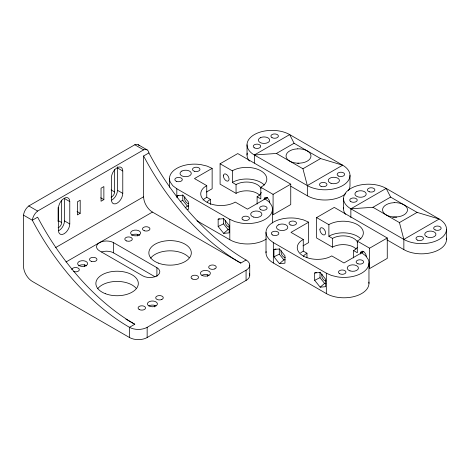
<?xml version="1.0" encoding="UTF-8"?>
<svg xmlns="http://www.w3.org/2000/svg" width="470" height="470" viewBox="0 0 470 470"><rect width="100%" height="100%" fill="white"/><g stroke="black" fill="none" stroke-linecap="round" stroke-linejoin="round"><path stroke-width="0.7" d="M111.079 197.136A3.971 2.291 -60 0 0 114.615 191.96L114.645 169.558M219.49 218.797L218.15 219.143L218.15 226.493L223.667 233.355L228.079 229.572L229.389 229.454M316.668 272.441L314.665 272.97L314.665 280.32L320.182 287.176L324.594 283.398L325.904 283.281M185.157 207.952L187.366 206.066L188.676 205.948M275.961 248.941L273.957 249.47L273.957 256.814L279.468 263.664L283.88 259.892L285.196 259.775M212.14 168.36L194.474 178.559L206.753 185.644L204.139 187.371A20.233 11.679 0 0 0 207.646 202.646A20.233 11.679 0 0 0 234.33 202.629L235.188 202.059L247.467 209.15L265.133 198.951L269.104 201.941L271.595 205.419A24.981 14.423 0 0 1 241.004 223.08L234.976 221.64L229.807 219.349L176.814 188.752L172.843 185.768L170.346 182.29A24.981 14.423 0 0 1 200.943 164.623L206.964 166.063L212.14 168.36L212.14 188.752L206.459 192.03M290.748 184.164L273.082 194.363L273.082 214.761L290.748 204.562L290.748 184.164L237.755 153.572L220.089 163.766L220.089 184.164L236.052 193.382L236.052 184.61L232.368 182.483L232.368 170.857L233.226 170.293A20.233 11.679 0 0 1 259.91 170.275A20.233 11.679 0 0 1 263.423 185.544L260.803 187.272L260.803 198.898L257.113 196.771L259.058 195.491A14.987 8.654 0 0 0 261.291 192.371M206.753 185.644L206.753 197.271L204.139 198.998A20.233 11.679 0 0 0 203.058 200.05M232.368 182.483L233.226 181.919A20.233 11.679 0 0 1 264.316 185.062M206.753 197.271L210.442 199.398L208.498 200.678A14.987 8.654 0 0 0 207.117 202.176M236.052 184.61L236.692 184.193A14.987 8.654 0 0 1 261.062 188.447M236.052 193.382L236.692 192.964A14.987 8.654 0 0 1 259.558 195.132M308.655 222.181L290.989 232.38L303.268 239.471L300.653 241.198A20.233 11.679 0 0 0 304.161 256.467A20.233 11.679 0 0 0 330.845 256.45L331.703 255.886L343.981 262.977L361.647 252.778L365.619 255.762L368.116 259.24A24.981 14.423 0 0 1 337.519 276.906L331.491 275.467L326.321 273.17L273.329 242.579L269.357 239.588L266.86 236.11A24.981 14.423 0 0 1 297.457 218.45L303.479 219.889L308.655 222.181L308.655 242.579L302.98 245.857M387.262 237.99L369.596 248.189L369.596 268.582L387.262 258.382L387.262 237.99L334.27 207.393L316.604 217.592L316.604 237.99L332.566 247.208L332.566 238.437L328.882 236.31L328.882 224.684L329.74 224.114A20.233 11.679 0 0 1 356.424 224.096A20.233 11.679 0 0 1 359.938 239.371L357.318 241.098L357.318 252.725L353.634 250.598L355.573 249.317A14.987 8.654 0 0 0 357.3 247.291M300.653 252.825L303.268 251.097L303.268 239.471M328.882 236.31L329.74 235.74A20.233 11.679 0 0 1 360.831 238.889M303.268 251.097L306.957 253.224L305.018 254.505A14.987 8.654 0 0 0 303.291 256.532M332.566 238.437L333.207 238.014A14.987 8.654 0 0 1 357.576 242.267M332.566 247.208L333.207 246.785A14.987 8.654 0 0 1 356.072 248.953M249.3 273.44A12.49 7.209 0 0 1 249.3 277.171L248.777 278.064A12.49 7.209 0 0 1 246.069 280.408L147.151 337.519A12.49 7.209 0 0 1 143.097 339.082L141.552 339.381A12.49 7.209 0 0 1 129.485 337.519L32.33 281.424A12.49 7.209 60 0 1 23.5 266.126L23.5 215.137A8.907 5.141 -60 0 1 28.799 205.96L134.784 144.766A8.907 5.141 -60 0 1 139.149 145.5M129.485 337.519L129.485 327.32L134.784 324.259A182.36 105.286 60 0 1 37.629 217.175L32.33 220.236A8.907 5.141 -60 0 1 37.629 211.054L143.614 149.865A8.907 5.141 -60 0 1 148.914 152.926A182.36 105.286 60 0 0 246.069 260.01A12.49 7.209 0 0 1 249.3 266.972L248.777 267.871A12.49 7.209 0 0 1 246.069 270.209L147.151 327.32A12.49 7.209 0 0 1 129.485 327.32A182.36 105.286 60 0 1 32.33 220.236L23.5 215.137M246.069 260.01L240.769 263.071L152.45 212.076A12.49 7.209 60 0 1 143.614 196.777L143.614 155.987L148.914 152.926M80.2 213.28L77.374 214.913L77.374 201.859L80.2 200.226L80.2 213.28L77.051 211.459M103.87 199.615L101.044 201.248L101.044 188.194L103.87 186.561L103.87 199.615L100.715 197.794M55.401 247.708L143.614 196.777M66.017 261.978L152.45 212.076M254.346 163.008L254.346 154.994L289.679 134.596L342.671 165.193A24.981 14.423 0 0 1 342.671 185.585A24.981 14.423 0 0 1 307.339 185.585L254.346 154.994A24.981 14.423 0 0 1 254.346 134.596A24.981 14.423 0 0 1 289.679 134.596L294.091 143.262L306.698 150.582L320.587 158.56L342.671 165.193L307.339 185.585L307.339 195.784A24.981 14.423 0 0 0 345.65 193.711M254.346 154.994L276.43 153.461L294.091 143.262M276.43 153.461L302.927 168.759L320.587 158.56M267.277 197.57L264.122 199.392L267.271 197.488M350.861 217.557L350.861 208.815L386.193 188.417L439.186 219.014A24.981 14.423 0 0 1 439.186 239.412A24.981 14.423 0 0 1 403.853 239.412L350.861 208.815A24.981 14.423 0 0 1 350.861 188.417A24.981 14.423 0 0 1 386.193 188.417L390.605 197.089L403.213 204.409L417.102 212.387L439.186 219.014L403.853 239.412L403.853 249.611A24.981 14.423 0 0 0 432.071 252.484A24.981 14.423 0 0 0 446.406 238.155M350.861 208.815L372.945 207.288L390.605 197.089M372.945 207.288L399.441 222.586L417.102 212.387M360.707 254.023L360.631 253.13L363.786 251.309M360.637 253.213L363.792 251.391M180.41 201.53L182.777 200.355L182.777 194.921M218.15 226.493L223.491 223.861L223.491 218.427M273.957 256.814L279.292 254.182L279.292 248.742M314.665 280.32L320.005 277.688L320.005 272.248M177.443 197.846L177.443 195.649L178.776 195.297M392.656 217.281L394.189 217.105A12.167 7.027 0 0 1 396.733 217.158M177.443 195.649L182.953 195.156L188.458 202.006L188.458 209.35L187.084 209.473M218.15 219.143L223.667 218.656L229.178 225.512L229.178 232.862L223.667 233.355M273.957 249.47L279.468 248.977L284.973 255.827L284.973 263.171L279.468 263.664M314.665 272.97L320.182 272.477L325.692 279.333L325.692 286.682L320.182 287.176M386.822 239.776L403.853 249.611M290.936 186.314L307.339 195.784M316.604 217.592L328.882 224.684M357.318 241.098L369.596 248.189M220.089 163.766L232.368 170.857M260.803 187.272L273.082 194.363M138.309 144.784L147.139 149.883M134.784 144.766L143.614 149.865M117.388 166.844A7.996 4.618 -60 0 1 117.471 167.925L122.776 170.986L122.776 193.37A7.996 4.618 -60 0 1 117.118 203.158A7.996 4.618 -60 0 1 111.466 199.897L111.466 177.513A7.996 4.618 -60 0 1 117.118 167.725A7.996 4.618 -60 0 1 122.776 170.986M266.102 251.52A24.981 14.423 0 0 0 273.329 262.977L326.321 293.568A24.981 14.423 0 0 0 354.539 296.441A24.981 14.423 0 0 0 368.868 282.118M197.001 220.806L229.807 239.747A24.981 14.423 0 0 0 266.396 238.96M117.471 167.925L117.471 190.309L122.776 193.37M111.079 189.921L114.615 191.96M69.777 201.583A7.996 4.618 -60 0 0 64.126 198.317A7.996 4.618 -60 0 0 58.474 208.11L58.474 230.488A7.996 4.618 -60 0 0 64.126 233.755A7.996 4.618 -60 0 0 69.777 223.961L69.777 201.583L64.478 198.522L64.478 220.906A7.996 4.618 -60 0 1 58.826 230.694M156.904 267.683A9.993 5.769 0 0 1 156.904 275.843A9.993 5.769 0 0 1 142.774 275.843L99.458 250.833A9.993 5.769 0 0 1 99.458 242.673A9.993 5.769 0 0 1 113.587 242.673L156.904 267.683L156.904 276.425M64.478 220.906L69.777 223.961M58.121 207.499L58.121 220.495L61.652 222.533A3.995 2.309 -60 0 1 58.098 227.744M101.526 251.955A9.993 5.769 0 0 1 113.587 252.872L155.024 276.795M28.799 205.96L37.629 211.054M125.89 319.124L134.784 324.259M320.005 277.688L324.594 283.398M279.292 254.182L283.88 259.892M223.491 223.861L228.079 229.572M182.777 200.355L187.366 206.066M399.441 222.586L403.853 239.412M302.927 168.759L307.339 185.585M366.283 256.55L366.201 255.657A3.995 2.309 60 0 0 363.151 251.421A3.995 2.309 60 0 0 360.631 253.13M269.768 202.723L269.686 201.836A3.995 2.309 60 0 0 266.637 197.6A3.995 2.309 60 0 0 264.117 199.309M446.5 229.213L446.5 239.412M368.962 262.977L368.962 283.369M353.634 250.598L353.634 257.907M349.986 175.386L349.986 185.585A24.981 14.423 0 0 1 348.481 190.514M343.546 198.616L343.546 208.815M326.321 273.17L326.321 293.568M306.957 253.224L306.957 257.607M273.329 242.579L273.329 262.977M272.447 209.15L272.447 222.992M266.008 232.38L266.008 252.778M257.113 196.771L257.113 204.08M249.729 265.109L249.729 275.308M247.032 144.795L247.032 154.994M246.069 270.209L246.069 280.408M229.807 219.349L229.807 239.747M210.442 199.398L210.442 204.515M207.529 274.956L207.529 276.319M176.814 188.752L176.814 197.494M169.494 178.559L169.494 187.295M154.571 305.559L154.571 306.916M147.151 327.32L147.151 337.519M137.669 234.63L137.669 235.993M113.587 242.673L113.587 252.872M84.735 264.557L84.735 266.596M61.652 200.155L61.652 222.533M249.376 161.093A24.981 14.423 0 0 1 247.243 153.108M297.675 163.284A12.167 7.027 0 0 1 298.943 163.266M188.781 203.592A3.995 2.309 60 0 1 185.368 201.101A3.995 2.309 60 0 1 184.922 196.901M229.436 227.098A3.995 2.309 60 0 1 225.336 222.639L225.253 221.746A3.995 2.309 60 0 1 225.665 220.359M285.296 257.413A3.995 2.309 60 0 1 281.882 254.928A3.995 2.309 60 0 1 281.436 250.727M325.951 280.925A3.995 2.309 60 0 1 321.85 276.46L321.768 275.567A3.995 2.309 60 0 1 322.179 274.186M345.444 214.338A24.981 14.423 0 0 1 343.64 207.564M131.641 235.311A4.994 2.885 0 0 1 139.567 235.282M78.649 265.908A4.994 2.885 0 0 1 86.574 265.879M71.816 269.686A3.748 2.162 0 0 1 76.216 267.559A3.748 2.162 0 0 1 79.083 270.426A3.748 2.162 0 0 1 73.69 271.56M240.769 263.071A182.36 105.286 60 0 1 143.614 155.987M97.619 288.786A21.232 12.261 0 0 1 116.548 281.424A21.232 12.261 0 0 1 136.1 288.216M201.871 275.326A4.994 2.885 0 0 0 210.231 274.034A4.994 2.885 0 0 0 204.109 270.503A4.994 2.885 0 0 0 201.871 275.326A4.994 2.885 0 0 1 208.939 275.326M58.121 220.495A3.995 2.309 -60 0 1 58.027 221.393M148.878 305.923A4.994 2.885 0 0 0 157.238 304.63A4.994 2.885 0 0 0 151.117 301.094A4.994 2.885 0 0 0 148.878 305.923A4.994 2.885 0 0 1 155.946 305.923M117.471 190.309A7.996 4.618 -60 0 1 111.819 200.097M150.612 258.189A21.232 12.261 0 0 1 169.541 250.827A21.232 12.261 0 0 1 189.093 257.619M181.884 171.045L180.932 171.691A5.622 3.243 0 0 0 181.99 175.927A5.622 3.243 0 0 0 189.404 175.868L190.356 175.222A5.622 3.243 0 0 0 189.292 170.992A5.622 3.243 0 0 0 181.884 171.045M260.286 137.769L259.334 138.409A5.622 3.243 0 0 0 260.398 142.645A5.622 3.243 0 0 0 267.806 142.592L268.764 141.946A5.622 3.243 0 0 0 267.7 137.71A5.622 3.243 0 0 0 260.286 137.769M278.399 224.866L277.447 225.512A5.622 3.243 0 0 0 278.504 229.748A5.622 3.243 0 0 0 285.919 229.695L286.87 229.049A5.622 3.243 0 0 0 285.807 224.813A5.622 3.243 0 0 0 278.399 224.866M356.801 191.59L355.849 192.236A5.622 3.243 0 0 0 356.912 196.472A5.622 3.243 0 0 0 364.321 196.413L365.278 195.773A5.622 3.243 0 0 0 364.215 191.537A5.622 3.243 0 0 0 356.801 191.59M86.615 265.309L85.693 265.85A4.994 2.885 0 0 1 77.762 264.211A4.994 2.885 0 0 1 83.683 260.75A4.994 2.885 0 0 1 86.615 265.309M139.608 234.718L138.685 235.253A4.994 2.885 0 0 1 130.754 233.613A4.994 2.885 0 0 1 136.676 230.153A4.994 2.885 0 0 1 139.608 234.718M214.819 268.852L214.367 269.063A3.789 2.186 0 0 1 208.698 267.36A3.789 2.186 0 0 1 213.768 265.115A3.789 2.186 0 0 1 215.148 268.717L214.819 268.852M161.827 299.449L161.375 299.654A3.789 2.186 0 0 1 155.705 297.951A3.789 2.186 0 0 1 160.775 295.706A3.789 2.186 0 0 1 162.156 299.308L161.827 299.449M297.651 148.831L294.461 149.202A12.473 7.203 0 0 0 286.283 157.438A12.473 7.203 0 0 0 299.367 163.196L302.557 162.826A12.473 7.203 0 0 0 310.735 154.583A12.473 7.203 0 0 0 297.651 148.831M394.166 202.652L390.975 203.022A12.473 7.203 0 0 0 382.797 211.265A12.473 7.203 0 0 0 395.881 217.017L399.071 216.647A12.473 7.203 0 0 0 407.249 208.41A12.473 7.203 0 0 0 394.166 202.652M271.995 137.628A3.748 2.162 0 0 0 278.264 136.658A3.748 2.162 0 0 0 273.675 134.009A3.748 2.162 0 0 0 271.995 137.628M254.335 147.827A3.748 2.162 0 0 0 260.603 146.857A3.748 2.162 0 0 0 256.015 144.208A3.748 2.162 0 0 0 254.335 147.827M331.021 183.3A5.622 3.243 0 0 0 339.452 180.492A5.622 3.243 0 0 0 331.021 177.684A5.622 3.243 0 0 0 331.021 183.3M338.682 176.121A3.748 2.162 0 0 0 344.622 174.605A3.748 2.162 0 0 0 339.381 172.396A3.748 2.162 0 0 0 338.682 176.121M321.039 186.326A3.748 2.162 0 0 0 326.961 184.786A3.748 2.162 0 0 0 321.691 182.601A3.748 2.162 0 0 0 321.039 186.326M243.055 219.86A3.748 2.162 0 0 0 249.323 218.891A3.748 2.162 0 0 0 244.735 216.241A3.748 2.162 0 0 0 243.055 219.86M194.368 171.25A3.748 2.162 0 0 0 199.991 169.376A3.748 2.162 0 0 0 194.368 167.502A3.748 2.162 0 0 0 194.368 171.25M260.715 209.661A3.748 2.162 0 0 0 266.983 208.692A3.748 2.162 0 0 0 262.395 206.042A3.748 2.162 0 0 0 260.715 209.661M176.702 181.449A3.748 2.162 0 0 0 182.325 179.575A3.748 2.162 0 0 0 176.702 177.701A3.748 2.162 0 0 0 176.702 181.449M253.489 217.058A5.622 3.243 0 0 0 261.919 214.25A5.622 3.243 0 0 0 253.489 211.441A5.622 3.243 0 0 0 253.489 217.058M223.403 175.88A3.995 2.309 60 0 0 227.639 181.156A3.995 2.309 60 0 0 227.639 175.504A3.995 2.309 60 0 0 223.403 175.88M339.569 273.681A3.748 2.162 0 0 0 345.838 272.712A3.748 2.162 0 0 0 341.249 270.062A3.748 2.162 0 0 0 339.569 273.681M290.883 225.077A3.748 2.162 0 0 0 296.505 223.203A3.748 2.162 0 0 0 290.883 221.329A3.748 2.162 0 0 0 290.883 225.077M358.005 263.829A3.748 2.162 0 0 0 363.627 261.954A3.748 2.162 0 0 0 358.005 260.08A3.748 2.162 0 0 0 358.005 263.829M272.441 234.93A3.748 2.162 0 0 0 278.71 233.96A3.748 2.162 0 0 0 274.122 231.311A3.748 2.162 0 0 0 272.441 234.93M350.003 270.885A5.622 3.243 0 0 0 358.434 268.076A5.622 3.243 0 0 0 350.003 265.262A5.622 3.243 0 0 0 350.003 270.885M369.291 191.795A3.748 2.162 0 0 0 374.907 189.921A3.748 2.162 0 0 0 369.291 188.047A3.748 2.162 0 0 0 369.291 191.795M350.849 201.654A3.748 2.162 0 0 0 357.118 200.684A3.748 2.162 0 0 0 352.529 198.035A3.748 2.162 0 0 0 350.849 201.654M426.372 236.61A5.622 3.243 0 0 0 435.772 235.153A5.622 3.243 0 0 0 428.887 231.181A5.622 3.243 0 0 0 426.372 236.61M435.197 229.942A3.748 2.162 0 0 0 441.136 228.426A3.748 2.162 0 0 0 435.896 226.217A3.748 2.162 0 0 0 435.197 229.942M417.56 240.152A3.748 2.162 0 0 0 423.476 238.613A3.748 2.162 0 0 0 418.206 236.422A3.748 2.162 0 0 0 417.56 240.152M319.917 229.701A3.995 2.309 60 0 0 324.159 234.976A3.995 2.309 60 0 0 324.159 229.325A3.995 2.309 60 0 0 319.917 229.701M144.349 230.77A3.748 2.162 0 0 0 149.971 228.896A3.748 2.162 0 0 0 144.349 227.022A3.748 2.162 0 0 0 144.349 230.77M126.683 240.969A3.748 2.162 0 0 0 132.305 239.095A3.748 2.162 0 0 0 126.683 237.221A3.748 2.162 0 0 0 126.683 240.969M91.356 261.361A3.748 2.162 0 0 0 96.979 259.487A3.748 2.162 0 0 0 91.356 257.613A3.748 2.162 0 0 0 91.356 261.361M105.362 293.697A21.232 12.261 0 0 0 138.286 284.238A21.232 12.261 0 0 0 107.63 272.506A21.232 12.261 0 0 0 105.362 293.697M139.161 309.489A3.748 2.162 0 0 0 145.436 308.52A3.748 2.162 0 0 0 140.841 305.87A3.748 2.162 0 0 0 139.161 309.489M158.355 263.106A21.232 12.261 0 0 0 191.278 253.641A21.232 12.261 0 0 0 160.623 241.909A21.232 12.261 0 0 0 158.355 263.106M192.154 278.898A3.748 2.162 0 0 0 198.428 277.929A3.748 2.162 0 0 0 193.834 275.279A3.748 2.162 0 0 0 192.154 278.898"/></g></svg>
